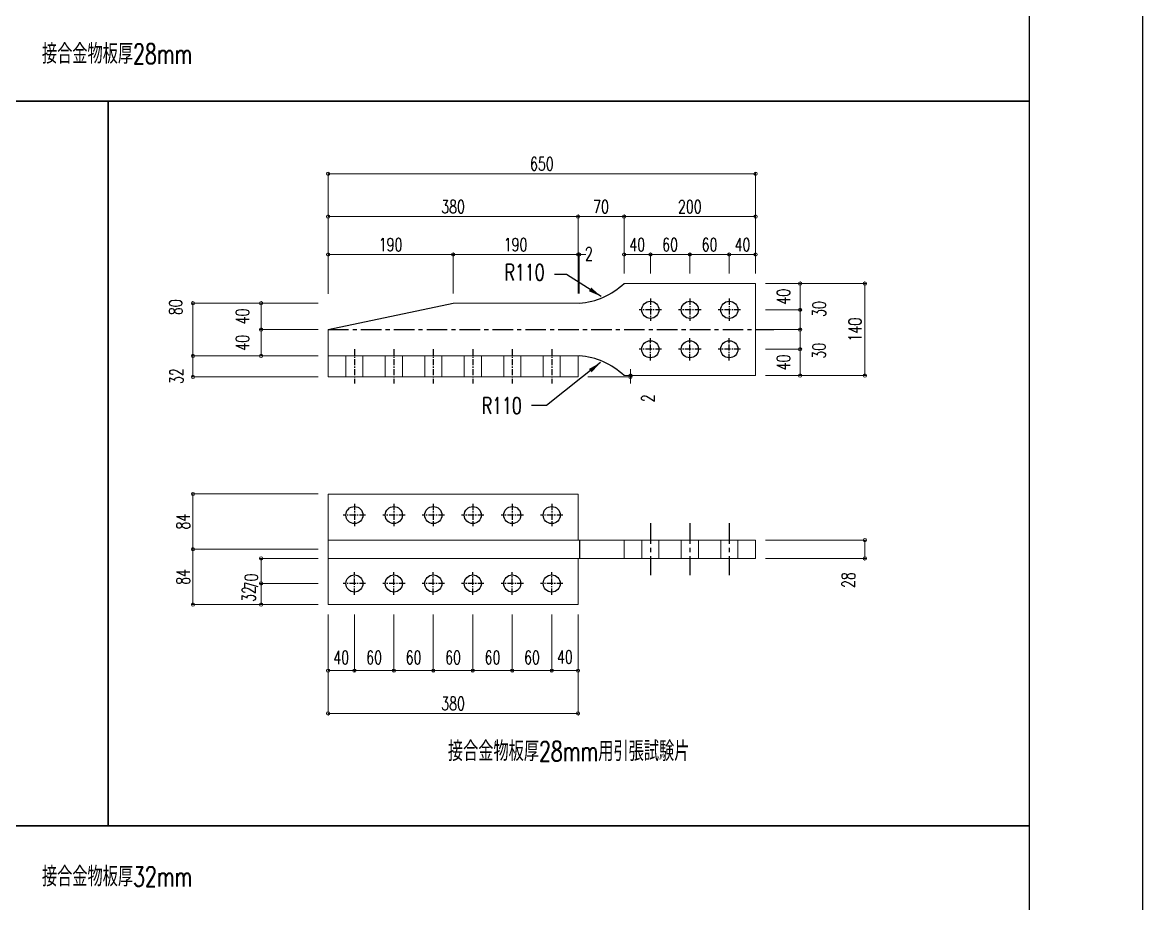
# Model space of a CAD drawing. Header units: millimetres. Extents: x -4568 to 36914, y -114 to 17788.
# Drawn here: x 27921 to 29624, y 8176 to 9515 of the extents above; entities that cross this region are included whole.
import ezdxf

# ---------------------------------------------------------------- set-up
doc = ezdxf.new("R2010")
doc.units = ezdxf.units.MM
doc.header["$LTSCALE"] = 5
for name, pattern in [('ACAD_ISO03W100', [30, 12, -18]), ('CENTER1', [10, 6.25, -1.25, 1.25, -1.25]), ('JIS_08_50', [53, 50, -1.125, 0.75, -1.125])]:
    doc.linetypes.add(name, pattern=pattern)
doc.layers.get('0').update_dxf_attribs({"color": 255})
doc.layers.get('DEFPOINTS').update_dxf_attribs({"color": 255})
for name, color, linetype in [('01', 7, 'Continuous'), ('CENTER', 2, 'JIS_08_50'), ('寸法', 4, 'Continuous'), ('補助線', 7, 'ACAD_ISO03W100'), ('金物', 142, 'Continuous')]:
    doc.layers.add(name, color=color, linetype=linetype)
doc.styles.add('KANJI', font='simplex.shx', dxfattribs={"width": 0.7, "bigfont": 'extfont2.shx'})
doc.styles.get("Standard").update_dxf_attribs({"font": 'simplex.shx', "width": 0.7, "height": 2.5, "bigfont": '@extfont2.shx'})
doc.styles.add('SUNPOU2', font='simplex.shx', dxfattribs={"width": 0.7, "height": 50, "bigfont": 'extfont2.shx'})
doc.dimstyles.new('コピー(2) - Standard', dxfattribs={"dimtxt": 25, "dimasz": 20, "dimexe": 0.18, "dimexo": 0.0625, "dimgap": 15, "dimtad": 1, "dimdec": 0, "dimzin": 0, "dimdsep": 46, "dimtxsty": 'Standard', "dimblk": 'DOTSMALL', "dimcen": 0.09, "dimadec": 0, "dimazin": 0, "dimtfac": 1, "dimtdec": 0, "dimtofl": 0, "dimtmove": 0, "dimatfit": 3, "dimfxl": 0, "dimtolj": 1, "dimtzin": 0, "dimarcsym": 0})
doc.dimstyles.new('一般寸法-小さめ', dxfattribs={"dimscale": 10, "dimtxt": 2, "dimasz": 0.5, "dimexe": 0.125, "dimexo": 1.5, "dimgap": 0.5, "dimtad": 1, "dimtxsty": 'KANJI', "dimblk": 'ORIGIN', "dimcen": 0, "dimclrd": 256, "dimclre": 256, "dimclrt": 256, "dimadec": 0, "dimazin": 0, "dimtfac": 1, "dimtmove": 2, "dimatfit": 2, "dimfxl": 0, "dimtolj": 2, "dimlwd": 5, "dimlwe": 5, "dimarcsym": 0})

# ---------------------------------------------------------------- blocks, each defined once
blk = doc.blocks.new('_Origin')
at = {"color": 0, "linetype": 'ByBlock', "lineweight": -2}
blk.add_line((0, 0), (-1, 0), dxfattribs=at)
blk.add_circle((0, 0), 0.5, dxfattribs=at)
blk = doc.blocks.new('*D237')
at = {"layer": 'DEFPOINTS', "color": 0, "transparency": 16777216}
for p in [(28766.1, 9219.8), (28386.1, 9088), (28766.1, 9088)]:
    blk.add_point(p, dxfattribs=at)
at = {"layer": '寸法', "lineweight": 5, "transparency": 16777216}
for p, q in [((28386.1, 9103), (28386.1, 9221.1)), ((28391.1, 9219.8), (28761.1, 9219.8)), ((28766.1, 9103), (28766.1, 9221.1))]:
    blk.add_line(p, q, dxfattribs=at)
at = {"layer": '寸法', "lineweight": 5, "transparency": 16777216, "xscale": 5, "yscale": 5, "zscale": 5, "rotation": 180}
blk.add_blockref('_Origin', (28386.1, 9219.8), dxfattribs=at)
at = {"layer": '寸法', "lineweight": 5, "transparency": 16777216, "xscale": 5, "yscale": 5, "zscale": 5}
blk.add_blockref('_Origin', (28766.1, 9219.8), dxfattribs=at)
at = {"layer": '寸法', "transparency": 16777216, "insert": (28576.1, 9234.8), "char_height": 20, "attachment_point": 5, "style": 'KANJI'}
blk.add_mtext('\\A2;380', dxfattribs=at)
blk = doc.blocks.new('*D238')
at = {"layer": 'DEFPOINTS', "color": 0, "transparency": 16777216}
for p in [(28666.1, 8630.1), (28726.1, 8630.1), (28726.1, 8529.6)]:
    blk.add_point(p, dxfattribs=at)
at = {"layer": '寸法', "lineweight": 5, "transparency": 16777216}
for p, q in [((28666.1, 8615.1), (28666.1, 8528.4)), ((28726.1, 8615.1), (28726.1, 8528.4)), ((28671.1, 8529.6), (28721.1, 8529.6))]:
    blk.add_line(p, q, dxfattribs=at)
at = {"layer": '寸法', "lineweight": 5, "transparency": 16777216, "xscale": 5, "yscale": 5, "zscale": 5, "rotation": 180}
blk.add_blockref('_Origin', (28666.1, 8529.6), dxfattribs=at)
at = {"layer": '寸法', "lineweight": 5, "transparency": 16777216, "xscale": 5, "yscale": 5, "zscale": 5}
blk.add_blockref('_Origin', (28726.1, 8529.6), dxfattribs=at)
at = {"layer": '寸法', "transparency": 16777216, "insert": (28696.1, 8549.6), "char_height": 20, "attachment_point": 5, "style": 'KANJI'}
blk.add_mtext('\\A2;60', dxfattribs=at)
blk = doc.blocks.new('*D239')
at = {"layer": 'DEFPOINTS', "color": 0, "transparency": 16777216}
for p in [(28766.1, 9219.8), (28836.1, 9119.5), (28766.1, 9088)]:
    blk.add_point(p, dxfattribs=at)
at = {"layer": '寸法', "lineweight": 5, "transparency": 16777216}
for p, q in [((28766.1, 9103), (28766.1, 9221.1)), ((28831.1, 9219.8), (28771.1, 9219.8)), ((28836.1, 9134.5), (28836.1, 9221.1))]:
    blk.add_line(p, q, dxfattribs=at)
at = {"layer": '寸法', "lineweight": 5, "transparency": 16777216, "xscale": 5, "yscale": 5, "zscale": 5, "rotation": 180}
blk.add_blockref('_Origin', (28766.1, 9219.8), dxfattribs=at)
at = {"layer": '寸法', "lineweight": 5, "transparency": 16777216, "xscale": 5, "yscale": 5, "zscale": 5}
blk.add_blockref('_Origin', (28836.1, 9219.8), dxfattribs=at)
at = {"layer": '寸法', "transparency": 16777216, "insert": (28801.1, 9234.8), "char_height": 20, "attachment_point": 5, "style": 'KANJI'}
blk.add_mtext('\\A2;70', dxfattribs=at)
blk = doc.blocks.new('*D240')
at = {"layer": 'DEFPOINTS', "color": 0, "transparency": 16777216}
for p in [(28426.1, 8630.1), (28486.1, 8630.1), (28426.1, 8529.6)]:
    blk.add_point(p, dxfattribs=at)
at = {"layer": '寸法', "lineweight": 5, "transparency": 16777216}
for p, q in [((28426.1, 8615.1), (28426.1, 8528.4)), ((28486.1, 8615.1), (28486.1, 8528.4)), ((28481.1, 8529.6), (28431.1, 8529.6))]:
    blk.add_line(p, q, dxfattribs=at)
at = {"layer": '寸法', "lineweight": 5, "transparency": 16777216, "xscale": 5, "yscale": 5, "zscale": 5, "rotation": 180}
blk.add_blockref('_Origin', (28426.1, 8529.6), dxfattribs=at)
at = {"layer": '寸法', "lineweight": 5, "transparency": 16777216, "xscale": 5, "yscale": 5, "zscale": 5}
blk.add_blockref('_Origin', (28486.1, 8529.6), dxfattribs=at)
at = {"layer": '寸法', "transparency": 16777216, "insert": (28456.1, 8549.6), "char_height": 20, "attachment_point": 5, "style": 'KANJI'}
blk.add_mtext('\\A2;60', dxfattribs=at)
blk = doc.blocks.new('*D491')
at = {"layer": 'DEFPOINTS', "color": 0, "transparency": 16777216}
for p in [(28386.1, 8630.1), (28766.1, 8630.1), (28766.1, 8464.7)]:
    blk.add_point(p, dxfattribs=at)
at = {"layer": '寸法', "lineweight": 5, "transparency": 16777216}
for p, q in [((28386.1, 8615.1), (28386.1, 8463.5)), ((28766.1, 8615.1), (28766.1, 8463.5)), ((28391.1, 8464.7), (28761.1, 8464.7))]:
    blk.add_line(p, q, dxfattribs=at)
at = {"layer": '寸法', "lineweight": 5, "transparency": 16777216, "xscale": 5, "yscale": 5, "zscale": 5, "rotation": 180}
blk.add_blockref('_Origin', (28386.1, 8464.7), dxfattribs=at)
at = {"layer": '寸法', "lineweight": 5, "transparency": 16777216, "xscale": 5, "yscale": 5, "zscale": 5}
blk.add_blockref('_Origin', (28766.1, 8464.7), dxfattribs=at)
at = {"layer": '寸法', "transparency": 16777216, "insert": (28576.1, 8479.7), "char_height": 20, "attachment_point": 5, "style": 'KANJI'}
blk.add_mtext('\\A2;380', dxfattribs=at)
blk = doc.blocks.new('*D241')
at = {"layer": 'DEFPOINTS', "color": 0, "transparency": 16777216}
for p in [(28606.1, 8630.1), (28666.1, 8630.1), (28606.1, 8529.6)]:
    blk.add_point(p, dxfattribs=at)
at = {"layer": '寸法', "lineweight": 5, "transparency": 16777216}
for p, q in [((28606.1, 8615.1), (28606.1, 8528.4)), ((28666.1, 8615.1), (28666.1, 8528.4)), ((28661.1, 8529.6), (28611.1, 8529.6))]:
    blk.add_line(p, q, dxfattribs=at)
at = {"layer": '寸法', "lineweight": 5, "transparency": 16777216, "xscale": 5, "yscale": 5, "zscale": 5, "rotation": 180}
blk.add_blockref('_Origin', (28606.1, 8529.6), dxfattribs=at)
at = {"layer": '寸法', "lineweight": 5, "transparency": 16777216, "xscale": 5, "yscale": 5, "zscale": 5}
blk.add_blockref('_Origin', (28666.1, 8529.6), dxfattribs=at)
at = {"layer": '寸法', "transparency": 16777216, "insert": (28636.1, 8549.6), "char_height": 20, "attachment_point": 5, "style": 'KANJI'}
blk.add_mtext('\\A2;60', dxfattribs=at)
blk = doc.blocks.new('*D242')
at = {"layer": 'DEFPOINTS', "color": 0, "transparency": 16777216}
for p in [(28546.1, 8630.1), (28606.1, 8630.1), (28546.1, 8529.6)]:
    blk.add_point(p, dxfattribs=at)
at = {"layer": '寸法', "lineweight": 5, "transparency": 16777216}
for p, q in [((28546.1, 8615.1), (28546.1, 8528.4)), ((28606.1, 8615.1), (28606.1, 8528.4)), ((28601.1, 8529.6), (28551.1, 8529.6))]:
    blk.add_line(p, q, dxfattribs=at)
at = {"layer": '寸法', "lineweight": 5, "transparency": 16777216, "xscale": 5, "yscale": 5, "zscale": 5, "rotation": 180}
blk.add_blockref('_Origin', (28546.1, 8529.6), dxfattribs=at)
at = {"layer": '寸法', "lineweight": 5, "transparency": 16777216, "xscale": 5, "yscale": 5, "zscale": 5}
blk.add_blockref('_Origin', (28606.1, 8529.6), dxfattribs=at)
at = {"layer": '寸法', "transparency": 16777216, "insert": (28576.1, 8549.6), "char_height": 20, "attachment_point": 5, "style": 'KANJI'}
blk.add_mtext('\\A2;60', dxfattribs=at)
blk = doc.blocks.new('*D243')
at = {"layer": 'DEFPOINTS', "color": 0, "transparency": 16777216}
for p in [(29036.1, 8728.1), (29202.2, 8728.1), (29036.1, 8700.1)]:
    blk.add_point(p, dxfattribs=at)
at = {"layer": '寸法', "lineweight": 5, "transparency": 16777216}
for p, q in [((29051.1, 8728.1), (29203.5, 8728.1)), ((29202.2, 8705.1), (29202.2, 8723.1)), ((29051.1, 8700.1), (29203.5, 8700.1))]:
    blk.add_line(p, q, dxfattribs=at)
at = {"layer": '寸法', "lineweight": 5, "transparency": 16777216, "xscale": 5, "yscale": 5, "zscale": 5}
for p, rotation in [((29202.2, 8728.1), 90), ((29202.2, 8700.1), 270)]:
    blk.add_blockref('_Origin', p, dxfattribs=dict(at, rotation=rotation))
at = {"layer": '寸法', "transparency": 16777216, "insert": (29177.2, 8667.3), "char_height": 20, "attachment_point": 5, "rotation": 90, "style": 'KANJI'}
blk.add_mtext('\\A2;28', dxfattribs=at)
blk = doc.blocks.new('*D244')
at = {"layer": 'DEFPOINTS', "color": 0, "transparency": 16777216}
for p in [(29036.1, 9118), (29202.2, 9118), (29036.1, 8978)]:
    blk.add_point(p, dxfattribs=at)
at = {"layer": '寸法', "lineweight": 5, "transparency": 16777216}
for p, q in [((29051.1, 9118), (29203.5, 9118)), ((29202.2, 8983), (29202.2, 9113)), ((29051.1, 8978), (29203.5, 8978))]:
    blk.add_line(p, q, dxfattribs=at)
at = {"layer": '寸法', "lineweight": 5, "transparency": 16777216, "xscale": 5, "yscale": 5, "zscale": 5}
for p, rotation in [((29202.2, 9118), 90), ((29202.2, 8978), 270)]:
    blk.add_blockref('_Origin', p, dxfattribs=dict(at, rotation=rotation))
at = {"layer": '寸法', "transparency": 16777216, "insert": (29187.2, 9048), "char_height": 20, "attachment_point": 5, "rotation": 90, "style": 'KANJI'}
blk.add_mtext('\\A2;140', dxfattribs=at)
blk = doc.blocks.new('*D245')
at = {"layer": 'DEFPOINTS', "color": 0, "transparency": 16777216}
for p in [(28180.7, 9088), (28386.1, 9088), (28386.1, 9008)]:
    blk.add_point(p, dxfattribs=at)
at = {"layer": '寸法', "lineweight": 5, "transparency": 16777216}
for p, q in [((28371.1, 9088), (28179.4, 9088)), ((28180.7, 9013), (28180.7, 9083)), ((28371.1, 9008), (28179.4, 9008))]:
    blk.add_line(p, q, dxfattribs=at)
at = {"layer": '寸法', "lineweight": 5, "transparency": 16777216, "xscale": 5, "yscale": 5, "zscale": 5}
for p, rotation in [((28180.7, 9088), 90), ((28180.7, 9008), 270)]:
    blk.add_blockref('_Origin', p, dxfattribs=dict(at, rotation=rotation))
at = {"layer": '寸法', "transparency": 16777216, "insert": (28154.4, 9082), "char_height": 20, "attachment_point": 5, "rotation": 90, "style": 'KANJI'}
blk.add_mtext('\\A2;80', dxfattribs=at)
blk = doc.blocks.new('*D492')
at = {"layer": 'DEFPOINTS', "color": 0, "transparency": 16777216}
for p in [(29036.1, 9219.8), (28836.1, 9119.5), (29036.1, 9118)]:
    blk.add_point(p, dxfattribs=at)
at = {"layer": '寸法', "lineweight": 5, "transparency": 16777216}
for p, q in [((28836.1, 9134.5), (28836.1, 9221.1)), ((28841.1, 9219.8), (29031.1, 9219.8)), ((29036.1, 9133), (29036.1, 9221.1))]:
    blk.add_line(p, q, dxfattribs=at)
at = {"layer": '寸法', "lineweight": 5, "transparency": 16777216, "xscale": 5, "yscale": 5, "zscale": 5, "rotation": 180}
blk.add_blockref('_Origin', (28836.1, 9219.8), dxfattribs=at)
at = {"layer": '寸法', "lineweight": 5, "transparency": 16777216, "xscale": 5, "yscale": 5, "zscale": 5}
blk.add_blockref('_Origin', (29036.1, 9219.8), dxfattribs=at)
at = {"layer": '寸法', "transparency": 16777216, "insert": (28936.1, 9234.8), "char_height": 20, "attachment_point": 5, "style": 'KANJI'}
blk.add_mtext('\\A2;200', dxfattribs=at)
blk = doc.blocks.new('*D246')
at = {"layer": 'DEFPOINTS', "color": 0, "transparency": 16777216}
for p in [(29036.1, 9118), (29036.1, 9078), (29103.8, 9078)]:
    blk.add_point(p, dxfattribs=at)
at = {"layer": '寸法', "lineweight": 5, "transparency": 16777216}
for p, q in [((29051.1, 9118), (29105, 9118)), ((29103.8, 9113), (29103.8, 9083)), ((29051.1, 9078), (29105, 9078))]:
    blk.add_line(p, q, dxfattribs=at)
at = {"layer": '寸法', "lineweight": 5, "transparency": 16777216, "xscale": 5, "yscale": 5, "zscale": 5}
for p, rotation in [((29103.8, 9118), 90), ((29103.8, 9078), 270)]:
    blk.add_blockref('_Origin', p, dxfattribs=dict(at, rotation=rotation))
at = {"layer": '寸法', "transparency": 16777216, "insert": (29078.4, 9098), "char_height": 20, "attachment_point": 5, "rotation": 90, "style": 'KANJI'}
blk.add_mtext('\\A2;40', dxfattribs=at)
blk = doc.blocks.new('*D247')
at = {"layer": 'DEFPOINTS', "color": 0, "transparency": 16777216}
for p in [(29036.1, 9018), (29036.1, 8978), (29103.8, 8978)]:
    blk.add_point(p, dxfattribs=at)
at = {"layer": '寸法', "lineweight": 5, "transparency": 16777216}
for p, q in [((29051.1, 9018), (29105, 9018)), ((29103.8, 9013), (29103.8, 8983)), ((29051.1, 8978), (29105, 8978))]:
    blk.add_line(p, q, dxfattribs=at)
at = {"layer": '寸法', "lineweight": 5, "transparency": 16777216, "xscale": 5, "yscale": 5, "zscale": 5}
for p, rotation in [((29103.8, 9018), 90), ((29103.8, 8978), 270)]:
    blk.add_blockref('_Origin', p, dxfattribs=dict(at, rotation=rotation))
at = {"layer": '寸法', "transparency": 16777216, "insert": (29078.4, 8998), "char_height": 20, "attachment_point": 5, "rotation": 90, "style": 'KANJI'}
blk.add_mtext('\\A2;40', dxfattribs=at)
blk = doc.blocks.new('*D147')
at = {"layer": 'DEFPOINTS', "color": 0, "transparency": 16777216}
for p in [(28486.1, 8630.1), (28546.1, 8630.1), (28486.1, 8529.6)]:
    blk.add_point(p, dxfattribs=at)
at = {"layer": '寸法', "lineweight": 5, "transparency": 16777216}
for p, q in [((28486.1, 8615.1), (28486.1, 8528.4)), ((28546.1, 8615.1), (28546.1, 8528.4)), ((28541.1, 8529.6), (28491.1, 8529.6))]:
    blk.add_line(p, q, dxfattribs=at)
at = {"layer": '寸法', "lineweight": 5, "transparency": 16777216, "xscale": 5, "yscale": 5, "zscale": 5, "rotation": 180}
blk.add_blockref('_Origin', (28486.1, 8529.6), dxfattribs=at)
at = {"layer": '寸法', "lineweight": 5, "transparency": 16777216, "xscale": 5, "yscale": 5, "zscale": 5}
blk.add_blockref('_Origin', (28546.1, 8529.6), dxfattribs=at)
at = {"layer": '寸法', "transparency": 16777216, "insert": (28516.1, 8549.6), "char_height": 20, "attachment_point": 5, "style": 'KANJI'}
blk.add_mtext('\\A2;60', dxfattribs=at)
blk = doc.blocks.new('*D148')
at = {"layer": 'DEFPOINTS', "color": 0, "transparency": 16777216}
for p in [(28386.1, 8630.1), (28426.1, 8630.1), (28386.1, 8529.6)]:
    blk.add_point(p, dxfattribs=at)
at = {"layer": '寸法', "lineweight": 5, "transparency": 16777216}
for p, q in [((28386.1, 8615.1), (28386.1, 8528.4)), ((28426.1, 8615.1), (28426.1, 8528.4)), ((28421.1, 8529.6), (28391.1, 8529.6))]:
    blk.add_line(p, q, dxfattribs=at)
at = {"layer": '寸法', "lineweight": 5, "transparency": 16777216, "xscale": 5, "yscale": 5, "zscale": 5, "rotation": 180}
blk.add_blockref('_Origin', (28386.1, 8529.6), dxfattribs=at)
at = {"layer": '寸法', "lineweight": 5, "transparency": 16777216, "xscale": 5, "yscale": 5, "zscale": 5}
blk.add_blockref('_Origin', (28426.1, 8529.6), dxfattribs=at)
at = {"layer": '寸法', "transparency": 16777216, "insert": (28406.1, 8549.6), "char_height": 20, "attachment_point": 5, "style": 'KANJI'}
blk.add_mtext('\\A2;40', dxfattribs=at)
blk = doc.blocks.new('*D149')
at = {"layer": 'DEFPOINTS', "color": 0, "transparency": 16777216}
for p in [(28726.1, 8630.1), (28766.1, 8630.1), (28726.1, 8529.6)]:
    blk.add_point(p, dxfattribs=at)
at = {"layer": '寸法', "lineweight": 5, "transparency": 16777216}
for p, q in [((28726.1, 8615.1), (28726.1, 8528.4)), ((28766.1, 8615.1), (28766.1, 8528.4)), ((28761.1, 8529.6), (28731.1, 8529.6))]:
    blk.add_line(p, q, dxfattribs=at)
at = {"layer": '寸法', "lineweight": 5, "transparency": 16777216, "xscale": 5, "yscale": 5, "zscale": 5, "rotation": 180}
blk.add_blockref('_Origin', (28726.1, 8529.6), dxfattribs=at)
at = {"layer": '寸法', "lineweight": 5, "transparency": 16777216, "xscale": 5, "yscale": 5, "zscale": 5}
blk.add_blockref('_Origin', (28766.1, 8529.6), dxfattribs=at)
at = {"layer": '寸法', "transparency": 16777216, "insert": (28746.1, 8550.4), "char_height": 20, "attachment_point": 5, "style": 'KANJI'}
blk.add_mtext('\\A2;40', dxfattribs=at)
blk = doc.blocks.new('*D150')
at = {"layer": 'DEFPOINTS', "color": 0, "transparency": 16777216}
for p in [(28284.3, 9048), (28386.1, 9048), (28386.1, 9008)]:
    blk.add_point(p, dxfattribs=at)
at = {"layer": '寸法', "lineweight": 5, "transparency": 16777216}
for p, q in [((28371.1, 9048), (28283, 9048)), ((28284.3, 9013), (28284.3, 9043)), ((28371.1, 9008), (28283, 9008))]:
    blk.add_line(p, q, dxfattribs=at)
at = {"layer": '寸法', "lineweight": 5, "transparency": 16777216, "xscale": 5, "yscale": 5, "zscale": 5}
for p, rotation in [((28284.3, 9048), 90), ((28284.3, 9008), 270)]:
    blk.add_blockref('_Origin', p, dxfattribs=dict(at, rotation=rotation))
at = {"layer": '寸法', "transparency": 16777216, "insert": (28256.1, 9028), "char_height": 20, "attachment_point": 5, "rotation": 90, "style": 'KANJI'}
blk.add_mtext('\\A2;40', dxfattribs=at)
blk = doc.blocks.new('*D151')
at = {"layer": 'DEFPOINTS', "color": 0, "transparency": 16777216}
for p in [(28284.3, 9088), (28386.1, 9088), (28386.1, 9048)]:
    blk.add_point(p, dxfattribs=at)
at = {"layer": '寸法', "lineweight": 5, "transparency": 16777216}
for p, q in [((28371.1, 9088), (28283, 9088)), ((28284.3, 9053), (28284.3, 9083)), ((28371.1, 9048), (28283, 9048))]:
    blk.add_line(p, q, dxfattribs=at)
at = {"layer": '寸法', "lineweight": 5, "transparency": 16777216, "xscale": 5, "yscale": 5, "zscale": 5}
for p, rotation in [((28284.3, 9088), 90), ((28284.3, 9048), 270)]:
    blk.add_blockref('_Origin', p, dxfattribs=dict(at, rotation=rotation))
at = {"layer": '寸法', "transparency": 16777216, "insert": (28256.1, 9068), "char_height": 20, "attachment_point": 5, "rotation": 90, "style": 'KANJI'}
blk.add_mtext('\\A2;40', dxfattribs=at)
blk = doc.blocks.new('*D152')
at = {"layer": 'DEFPOINTS', "color": 0, "transparency": 16777216}
for p in [(28766.1, 8976), (28836.1, 8978), (28845.7, 8978)]:
    blk.add_point(p, dxfattribs=at)
at = {"layer": '寸法', "lineweight": 5, "transparency": 16777216}
for p, q in [((28781.1, 8976), (28847, 8976)), ((28845.7, 8983), (28845.7, 8988)), ((28845.7, 8976), (28845.7, 8978)), ((28851.1, 8978), (28847, 8978)), ((28845.7, 8971), (28845.7, 8966))]:
    blk.add_line(p, q, dxfattribs=at)
at = {"layer": '寸法', "lineweight": 5, "transparency": 16777216, "xscale": 5, "yscale": 5, "zscale": 5}
for p, rotation in [((28845.7, 8978), 270), ((28845.7, 8976), 90)]:
    blk.add_blockref('_Origin', p, dxfattribs=dict(at, rotation=rotation))
at = {"layer": '寸法', "transparency": 16777216, "insert": (28872.5, 8943.6), "char_height": 20, "attachment_point": 5, "rotation": 90, "style": 'KANJI'}
blk.add_mtext('\\A2;2', dxfattribs=at)
blk = doc.blocks.new('*D153')
at = {"layer": 'DEFPOINTS', "color": 0, "transparency": 16777216}
for p in [(29036.1, 9284.8), (29036.1, 9119.5), (28386.1, 9087.3)]:
    blk.add_point(p, dxfattribs=at)
at = {"layer": '寸法', "lineweight": 5, "transparency": 16777216}
for p, q in [((28386.1, 9102.3), (28386.1, 9286.1)), ((28391.1, 9284.8), (29031.1, 9284.8)), ((29036.1, 9134.5), (29036.1, 9286.1))]:
    blk.add_line(p, q, dxfattribs=at)
at = {"layer": '寸法', "lineweight": 5, "transparency": 16777216, "xscale": 5, "yscale": 5, "zscale": 5, "rotation": 180}
blk.add_blockref('_Origin', (28386.1, 9284.8), dxfattribs=at)
at = {"layer": '寸法', "lineweight": 5, "transparency": 16777216, "xscale": 5, "yscale": 5, "zscale": 5}
blk.add_blockref('_Origin', (29036.1, 9284.8), dxfattribs=at)
at = {"layer": '寸法', "transparency": 16777216, "insert": (28711.1, 9299.8), "char_height": 20, "attachment_point": 5, "style": 'KANJI'}
blk.add_mtext('\\A2;650', dxfattribs=at)
blk = doc.blocks.new('_DotSmall')
at = {"color": 0, "linetype": 'ByBlock', "const_width": 0.5}
blk.add_lwpolyline([(-0.0625, 0, 1), (0.0625, 0, 1)], format="xyb", close=True, dxfattribs=at)
blk = doc.blocks.new('*D154')
at = {"layer": 'DEFPOINTS', "color": 0, "transparency": 16777216}
for p in [(28576.1, 9162.1), (28386.1, 9088), (28576.1, 9088)]:
    blk.add_point(p, dxfattribs=at)
at = {"layer": '寸法', "lineweight": 5, "transparency": 16777216}
for p, q in [((28386.1, 9103), (28386.1, 9163.3)), ((28576.1, 9103), (28576.1, 9163.3)), ((28391.1, 9162.1), (28571.1, 9162.1))]:
    blk.add_line(p, q, dxfattribs=at)
at = {"layer": '寸法', "lineweight": 5, "transparency": 16777216, "xscale": 5, "yscale": 5, "zscale": 5, "rotation": 180}
blk.add_blockref('_Origin', (28386.1, 9162.1), dxfattribs=at)
at = {"layer": '寸法', "lineweight": 5, "transparency": 16777216, "xscale": 5, "yscale": 5, "zscale": 5}
blk.add_blockref('_Origin', (28576.1, 9162.1), dxfattribs=at)
at = {"layer": '寸法', "transparency": 16777216, "insert": (28481.1, 9177.1), "char_height": 20, "attachment_point": 5, "style": 'KANJI'}
blk.add_mtext('\\A2;190', dxfattribs=at)
blk = doc.blocks.new('*D155')
at = {"layer": 'DEFPOINTS', "color": 0, "transparency": 16777216}
for p in [(28766.1, 9162.1), (28576.1, 9088), (28766.1, 9088)]:
    blk.add_point(p, dxfattribs=at)
at = {"layer": '寸法', "lineweight": 5, "transparency": 16777216}
for p, q in [((28576.1, 9103), (28576.1, 9163.3)), ((28766.1, 9103), (28766.1, 9163.3)), ((28581.1, 9162.1), (28761.1, 9162.1))]:
    blk.add_line(p, q, dxfattribs=at)
at = {"layer": '寸法', "lineweight": 5, "transparency": 16777216, "xscale": 5, "yscale": 5, "zscale": 5, "rotation": 180}
blk.add_blockref('_Origin', (28576.1, 9162.1), dxfattribs=at)
at = {"layer": '寸法', "lineweight": 5, "transparency": 16777216, "xscale": 5, "yscale": 5, "zscale": 5}
blk.add_blockref('_Origin', (28766.1, 9162.1), dxfattribs=at)
at = {"layer": '寸法', "transparency": 16777216, "insert": (28671.1, 9177.1), "char_height": 20, "attachment_point": 5, "style": 'KANJI'}
blk.add_mtext('\\A2;190', dxfattribs=at)
blk = doc.blocks.new('*D156')
at = {"layer": 'DEFPOINTS', "color": 0, "transparency": 16777216}
for p in [(28876.1, 9162.1), (28836.1, 9118), (28876.1, 9118)]:
    blk.add_point(p, dxfattribs=at)
at = {"layer": '寸法', "lineweight": 5, "transparency": 16777216}
for p, q in [((28836.1, 9133), (28836.1, 9163.3)), ((28876.1, 9133), (28876.1, 9163.3)), ((28841.1, 9162.1), (28871.1, 9162.1))]:
    blk.add_line(p, q, dxfattribs=at)
at = {"layer": '寸法', "lineweight": 5, "transparency": 16777216, "xscale": 5, "yscale": 5, "zscale": 5, "rotation": 180}
blk.add_blockref('_Origin', (28836.1, 9162.1), dxfattribs=at)
at = {"layer": '寸法', "lineweight": 5, "transparency": 16777216, "xscale": 5, "yscale": 5, "zscale": 5}
blk.add_blockref('_Origin', (28876.1, 9162.1), dxfattribs=at)
at = {"layer": '寸法', "transparency": 16777216, "insert": (28856.1, 9177.1), "char_height": 20, "attachment_point": 5, "style": 'KANJI'}
blk.add_mtext('\\A2;40', dxfattribs=at)
blk = doc.blocks.new('*D157')
at = {"layer": 'DEFPOINTS', "color": 0, "transparency": 16777216}
for p in [(28996.1, 9162.1), (28936.1, 9118), (28996.1, 9118)]:
    blk.add_point(p, dxfattribs=at)
at = {"layer": '寸法', "lineweight": 5, "transparency": 16777216}
for p, q in [((28936.1, 9133), (28936.1, 9163.3)), ((28996.1, 9133), (28996.1, 9163.3)), ((28941.1, 9162.1), (28991.1, 9162.1))]:
    blk.add_line(p, q, dxfattribs=at)
at = {"layer": '寸法', "lineweight": 5, "transparency": 16777216, "xscale": 5, "yscale": 5, "zscale": 5, "rotation": 180}
blk.add_blockref('_Origin', (28936.1, 9162.1), dxfattribs=at)
at = {"layer": '寸法', "lineweight": 5, "transparency": 16777216, "xscale": 5, "yscale": 5, "zscale": 5}
blk.add_blockref('_Origin', (28996.1, 9162.1), dxfattribs=at)
at = {"layer": '寸法', "transparency": 16777216, "insert": (28966.1, 9177.1), "char_height": 20, "attachment_point": 5, "style": 'KANJI'}
blk.add_mtext('\\A2;60', dxfattribs=at)
blk = doc.blocks.new('*D158')
at = {"layer": 'DEFPOINTS', "color": 0, "transparency": 16777216}
for p in [(28936.1, 9162.1), (28876.1, 9118), (28936.1, 9118)]:
    blk.add_point(p, dxfattribs=at)
at = {"layer": '寸法', "lineweight": 5, "transparency": 16777216}
for p, q in [((28876.1, 9133), (28876.1, 9163.3)), ((28936.1, 9133), (28936.1, 9163.3)), ((28881.1, 9162.1), (28931.1, 9162.1))]:
    blk.add_line(p, q, dxfattribs=at)
at = {"layer": '寸法', "lineweight": 5, "transparency": 16777216, "xscale": 5, "yscale": 5, "zscale": 5, "rotation": 180}
blk.add_blockref('_Origin', (28876.1, 9162.1), dxfattribs=at)
at = {"layer": '寸法', "lineweight": 5, "transparency": 16777216, "xscale": 5, "yscale": 5, "zscale": 5}
blk.add_blockref('_Origin', (28936.1, 9162.1), dxfattribs=at)
at = {"layer": '寸法', "transparency": 16777216, "insert": (28906.1, 9177.1), "char_height": 20, "attachment_point": 5, "style": 'KANJI'}
blk.add_mtext('\\A2;60', dxfattribs=at)
blk = doc.blocks.new('*D159')
at = {"layer": 'DEFPOINTS', "color": 0, "transparency": 16777216}
for p in [(29036.1, 9162.1), (28996.1, 9118), (29036.1, 9118)]:
    blk.add_point(p, dxfattribs=at)
at = {"layer": '寸法', "lineweight": 5, "transparency": 16777216}
for p, q in [((28996.1, 9133), (28996.1, 9163.3)), ((29036.1, 9133), (29036.1, 9163.3)), ((29001.1, 9162.1), (29031.1, 9162.1))]:
    blk.add_line(p, q, dxfattribs=at)
at = {"layer": '寸法', "lineweight": 5, "transparency": 16777216, "xscale": 5, "yscale": 5, "zscale": 5, "rotation": 180}
blk.add_blockref('_Origin', (28996.1, 9162.1), dxfattribs=at)
at = {"layer": '寸法', "lineweight": 5, "transparency": 16777216, "xscale": 5, "yscale": 5, "zscale": 5}
blk.add_blockref('_Origin', (29036.1, 9162.1), dxfattribs=at)
at = {"layer": '寸法', "transparency": 16777216, "insert": (29016.1, 9177.1), "char_height": 20, "attachment_point": 5, "style": 'KANJI'}
blk.add_mtext('\\A2;40', dxfattribs=at)
blk = doc.blocks.new('*D160')
at = {"layer": 'DEFPOINTS', "color": 0, "transparency": 16777216}
for p in [(29036.1, 9078), (29036.1, 9048), (29103.8, 9048)]:
    blk.add_point(p, dxfattribs=at)
at = {"layer": '寸法', "lineweight": 5, "transparency": 16777216}
for p, q in [((29051.1, 9078), (29105, 9078)), ((29103.8, 9073), (29103.8, 9053)), ((29051.1, 9048), (29105, 9048))]:
    blk.add_line(p, q, dxfattribs=at)
at = {"layer": '寸法', "lineweight": 5, "transparency": 16777216, "xscale": 5, "yscale": 5, "zscale": 5}
for p, rotation in [((29103.8, 9078), 90), ((29103.8, 9048), 270)]:
    blk.add_blockref('_Origin', p, dxfattribs=dict(at, rotation=rotation))
at = {"layer": '寸法', "transparency": 16777216, "insert": (29132.8, 9079.2), "char_height": 20, "attachment_point": 5, "rotation": 90, "style": 'KANJI'}
blk.add_mtext('\\A2;30', dxfattribs=at)
blk = doc.blocks.new('*D161')
at = {"layer": 'DEFPOINTS', "color": 0, "transparency": 16777216}
for p in [(29036.1, 9048), (29036.1, 9018), (29103.8, 9018)]:
    blk.add_point(p, dxfattribs=at)
at = {"layer": '寸法', "lineweight": 5, "transparency": 16777216}
for p, q in [((29051.1, 9048), (29105, 9048)), ((29103.8, 9043), (29103.8, 9023)), ((29051.1, 9018), (29105, 9018))]:
    blk.add_line(p, q, dxfattribs=at)
at = {"layer": '寸法', "lineweight": 5, "transparency": 16777216, "xscale": 5, "yscale": 5, "zscale": 5}
for p, rotation in [((29103.8, 9048), 90), ((29103.8, 9018), 270)]:
    blk.add_blockref('_Origin', p, dxfattribs=dict(at, rotation=rotation))
at = {"layer": '寸法', "transparency": 16777216, "insert": (29132.5, 9015.8), "char_height": 20, "attachment_point": 5, "rotation": 90, "style": 'KANJI'}
blk.add_mtext('\\A2;30', dxfattribs=at)
blk = doc.blocks.new('*D477')
at = {"layer": 'DEFPOINTS', "color": 0, "transparency": 16777216}
for p in [(28768.1, 9162.1), (28766.1, 9088), (28768.1, 9088)]:
    blk.add_point(p, dxfattribs=at)
at = {"layer": '寸法', "lineweight": 5, "transparency": 16777216}
for p, q in [((28766.1, 9103), (28766.1, 9163.3)), ((28768.1, 9103), (28768.1, 9163.3)), ((28761.1, 9162.1), (28756.1, 9162.1)), ((28766.1, 9162.1), (28768.1, 9162.1)), ((28773.1, 9162.1), (28778.1, 9162.1))]:
    blk.add_line(p, q, dxfattribs=at)
at = {"layer": '寸法', "lineweight": 5, "transparency": 16777216, "xscale": 5, "yscale": 5, "zscale": 5}
blk.add_blockref('_Origin', (28766.1, 9162.1), dxfattribs=at)
at = {"layer": '寸法', "lineweight": 5, "transparency": 16777216, "xscale": 5, "yscale": 5, "zscale": 5, "rotation": 180}
blk.add_blockref('_Origin', (28768.1, 9162.1), dxfattribs=at)
at = {"layer": '寸法', "transparency": 16777216, "insert": (28782.7, 9163.1), "char_height": 20, "attachment_point": 5, "style": 'KANJI'}
blk.add_mtext('\\A2;2', dxfattribs=at)
blk = doc.blocks.new('*D470')
at = {"layer": 'DEFPOINTS', "color": 0, "transparency": 16777216}
for p in [(28180.7, 9008), (28386.1, 9008), (28386.1, 8976)]:
    blk.add_point(p, dxfattribs=at)
at = {"layer": '寸法', "lineweight": 5, "transparency": 16777216}
for p, q in [((28371.1, 9008), (28179.4, 9008)), ((28180.7, 8981), (28180.7, 9003)), ((28371.1, 8976), (28179.4, 8976))]:
    blk.add_line(p, q, dxfattribs=at)
at = {"layer": '寸法', "lineweight": 5, "transparency": 16777216, "xscale": 5, "yscale": 5, "zscale": 5}
for p, rotation in [((28180.7, 9008), 90), ((28180.7, 8976), 270)]:
    blk.add_blockref('_Origin', p, dxfattribs=dict(at, rotation=rotation))
at = {"layer": '寸法', "transparency": 16777216, "insert": (28155.7, 8977.3), "char_height": 20, "attachment_point": 5, "rotation": 90, "style": 'KANJI'}
blk.add_mtext('\\A2;32', dxfattribs=at)
blk = doc.blocks.new('*D133')
at = {"layer": 'DEFPOINTS', "color": 0, "ltscale": 2, "transparency": 16777216}
for p in [(28386.1, 8714.1), (28180.7, 8630.1), (28386.1, 8630.1)]:
    blk.add_point(p, dxfattribs=at)
at = {"layer": '寸法', "lineweight": 5, "ltscale": 2, "transparency": 16777216}
for p, q in [((28371.1, 8714.1), (28179.4, 8714.1)), ((28180.7, 8709.1), (28180.7, 8635.1)), ((28371.1, 8630.1), (28179.4, 8630.1))]:
    blk.add_line(p, q, dxfattribs=at)
at = {"layer": '寸法', "lineweight": 5, "ltscale": 2, "transparency": 16777216, "xscale": 5, "yscale": 5, "zscale": 5}
for p, rotation in [((28180.7, 8714.1), 90), ((28180.7, 8630.1), 270)]:
    blk.add_blockref('_Origin', p, dxfattribs=dict(at, rotation=rotation))
at = {"layer": '寸法', "ltscale": 2, "transparency": 16777216, "insert": (28165.7, 8672.1), "char_height": 20, "attachment_point": 5, "rotation": 90, "style": 'KANJI'}
blk.add_mtext('\\A2;84', dxfattribs=at)
blk = doc.blocks.new('*D471')
at = {"layer": 'DEFPOINTS', "color": 0, "ltscale": 2, "transparency": 16777216}
for p in [(28386.1, 8798.1), (28180.7, 8714.1), (28386.1, 8714.1)]:
    blk.add_point(p, dxfattribs=at)
at = {"layer": '寸法', "lineweight": 5, "ltscale": 2, "transparency": 16777216}
for p, q in [((28371.1, 8798.1), (28179.4, 8798.1)), ((28180.7, 8793.1), (28180.7, 8719.1)), ((28371.1, 8714.1), (28179.4, 8714.1))]:
    blk.add_line(p, q, dxfattribs=at)
at = {"layer": '寸法', "lineweight": 5, "ltscale": 2, "transparency": 16777216, "xscale": 5, "yscale": 5, "zscale": 5}
for p, rotation in [((28180.7, 8798.1), 90), ((28180.7, 8714.1), 270)]:
    blk.add_blockref('_Origin', p, dxfattribs=dict(at, rotation=rotation))
at = {"layer": '寸法', "ltscale": 2, "transparency": 16777216, "insert": (28165.7, 8756.1), "char_height": 20, "attachment_point": 5, "rotation": 90, "style": 'KANJI'}
blk.add_mtext('\\A2;84', dxfattribs=at)
blk = doc.blocks.new('*D472')
at = {"layer": 'DEFPOINTS', "color": 0, "ltscale": 2, "transparency": 16777216}
for p in [(28386.1, 8700.1), (28284.3, 8630.1), (28386.1, 8630.1)]:
    blk.add_point(p, dxfattribs=at)
at = {"layer": '寸法', "lineweight": 5, "ltscale": 2, "transparency": 16777216}
for p, q in [((28371.1, 8700.1), (28283, 8700.1)), ((28284.3, 8695.1), (28284.3, 8635.1)), ((28371.1, 8630.1), (28283, 8630.1))]:
    blk.add_line(p, q, dxfattribs=at)
at = {"layer": '寸法', "lineweight": 5, "ltscale": 2, "transparency": 16777216, "xscale": 5, "yscale": 5, "zscale": 5}
for p, rotation in [((28284.3, 8700.1), 90), ((28284.3, 8630.1), 270)]:
    blk.add_blockref('_Origin', p, dxfattribs=dict(at, rotation=rotation))
at = {"layer": '寸法', "ltscale": 2, "transparency": 16777216, "insert": (28269.3, 8665.1), "char_height": 20, "attachment_point": 5, "rotation": 90, "style": 'KANJI'}
blk.add_mtext('\\A2;70', dxfattribs=at)
blk = doc.blocks.new('*D134')
at = {"layer": 'DEFPOINTS', "color": 0, "ltscale": 2, "transparency": 16777216}
for p in [(28386.1, 8662.1), (28284.3, 8630.1), (28386.1, 8630.1)]:
    blk.add_point(p, dxfattribs=at)
at = {"layer": '寸法', "lineweight": 5, "ltscale": 2, "transparency": 16777216}
for p, q in [((28371.1, 8662.1), (28283, 8662.1)), ((28284.3, 8657.1), (28284.3, 8635.1)), ((28371.1, 8630.1), (28283, 8630.1))]:
    blk.add_line(p, q, dxfattribs=at)
at = {"layer": '寸法', "lineweight": 5, "ltscale": 2, "transparency": 16777216, "xscale": 5, "yscale": 5, "zscale": 5}
for p, rotation in [((28284.3, 8662.1), 90), ((28284.3, 8630.1), 270)]:
    blk.add_blockref('_Origin', p, dxfattribs=dict(at, rotation=rotation))
at = {"layer": '寸法', "ltscale": 2, "transparency": 16777216, "insert": (28265.5, 8646.1), "char_height": 20, "attachment_point": 5, "rotation": 90, "style": 'KANJI'}
blk.add_mtext('\\A2;32', dxfattribs=at)

msp = doc.modelspace()

# ---------------------------------------------------------------- linework, layer by layer
at = {"linetype": 'Continuous', "lineweight": -3}
msp.add_lwpolyline([(16908.559, 14690.974), (29624.479, 14690.974), (29624.479, 5709.694), (16908.559, 5709.694)], close=True, dxfattribs=at)
at = {"layer": '01', "ltscale": 2}
for points in [[(26651.831, 9544.424), (29451.831, 9544.424), (29451.831, 9395.081), (26651.831, 9395.081)], [(26651.831, 9395.081), (28051.831, 9395.081), (28051.831, 8293.963), (26651.831, 8293.963)], [(28051.831, 9395.081), (29451.831, 9395.081), (29451.831, 8293.963), (28051.831, 8293.963)], [(26651.831, 8293.963), (29451.831, 8293.963), (29451.831, 8144.619), (26651.831, 8144.619)]]:
    msp.add_lwpolyline(points, close=True, dxfattribs=at)
at = {"layer": '01'}
msp.add_lwpolyline([(28051.831, 8395.081), (28051.831, 9395.081)], dxfattribs=at)
at = {"layer": 'CENTER', "color": 7, "linetype": 'CENTER1'}
for p, q in [((28386.106, 9048.038), (29063.76, 9048.038)), ((28876.106, 8753.63), (28876.106, 8674.532)), ((28936.106, 8753.63), (28936.106, 8674.532)), ((28996.106, 8753.63), (28996.106, 8674.532))]:
    msp.add_line(p, q, dxfattribs=at)
at = {"layer": '寸法', "linetype": 'CENTER1', "ltscale": 0.3}
for p, q in [((28876.106, 9095.038), (28876.106, 9061.038)), ((28936.106, 9095.038), (28936.106, 9061.038)), ((28996.106, 9095.038), (28996.106, 9061.038)), ((28893.106, 9078.038), (28859.106, 9078.038)), ((28953.106, 9078.038), (28919.106, 9078.038)), ((29013.106, 9078.038), (28979.106, 9078.038)), ((28876.106, 9001.038), (28876.106, 9035.038)), ((28936.106, 9001.038), (28936.106, 9035.038)), ((28996.106, 9001.038), (28996.106, 9035.038)), ((28426.106, 9018.038), (28426.106, 8966.038)), ((28486.106, 9018.038), (28486.106, 8966.038)), ((28546.106, 9018.038), (28546.106, 8966.038)), ((28606.106, 9018.038), (28606.106, 8966.038)), ((28666.106, 9018.038), (28666.106, 8966.038)), ((28726.106, 9018.038), (28726.106, 8966.038)), ((28893.106, 9018.038), (28859.106, 9018.038)), ((28953.106, 9018.038), (28919.106, 9018.038)), ((29013.106, 9018.038), (28979.106, 9018.038)), ((28426.106, 8783.081), (28426.106, 8749.081)), ((28486.106, 8783.081), (28486.106, 8749.081)), ((28546.106, 8783.081), (28546.106, 8749.081)), ((28606.106, 8783.081), (28606.106, 8749.081)), ((28666.106, 8783.081), (28666.106, 8749.081)), ((28726.106, 8783.081), (28726.106, 8749.081)), ((28443.106, 8766.081), (28409.106, 8766.081)), ((28503.106, 8766.081), (28469.106, 8766.081)), ((28563.106, 8766.081), (28529.106, 8766.081)), ((28623.106, 8766.081), (28589.106, 8766.081)), ((28683.106, 8766.081), (28649.106, 8766.081)), ((28743.106, 8766.081), (28709.106, 8766.081)), ((28426.106, 8645.081), (28426.106, 8679.081)), ((28486.106, 8645.081), (28486.106, 8679.081)), ((28546.106, 8645.081), (28546.106, 8679.081)), ((28606.106, 8645.081), (28606.106, 8679.081)), ((28666.106, 8645.081), (28666.106, 8679.081)), ((28726.106, 8645.081), (28726.106, 8679.081)), ((28443.106, 8662.081), (28409.106, 8662.081)), ((28503.106, 8662.081), (28469.106, 8662.081)), ((28563.106, 8662.081), (28529.106, 8662.081)), ((28623.106, 8662.081), (28589.106, 8662.081)), ((28683.106, 8662.081), (28649.106, 8662.081)), ((28743.106, 8662.081), (28709.106, 8662.081))]:
    msp.add_line(p, q, dxfattribs=at)
at = {"layer": '補助線', "lineweight": 18}
for p, q in [((28413.106, 8976.038), (28413.106, 9008.038)), ((28439.106, 8976.038), (28439.106, 9008.038)), ((28473.106, 8976.038), (28473.106, 9008.038)), ((28499.106, 8976.038), (28499.106, 9008.038)), ((28533.106, 8976.038), (28533.106, 9008.038)), ((28559.106, 8976.038), (28559.106, 9008.038)), ((28593.106, 8976.038), (28593.106, 9008.038)), ((28619.106, 8976.038), (28619.106, 9008.038)), ((28653.106, 8976.038), (28653.106, 9008.038)), ((28679.106, 8976.038), (28679.106, 9008.038)), ((28713.106, 8976.038), (28713.106, 9008.038)), ((28739.106, 8976.038), (28739.106, 9008.038)), ((28863.106, 8700.081), (28863.106, 8728.081)), ((28889.106, 8700.081), (28889.106, 8728.081)), ((28923.106, 8700.081), (28923.106, 8728.081)), ((28949.106, 8700.081), (28949.106, 8728.081)), ((28983.106, 8700.081), (28983.106, 8728.081)), ((29009.106, 8700.081), (29009.106, 8728.081))]:
    msp.add_line(p, q, dxfattribs=at)
at = {"layer": '金物', "lineweight": 18}
for p, q in [((29036.106, 9118.038), (28836.106, 9118.038)), ((29036.106, 8978.038), (29036.106, 9118.038)), ((28768.106, 9088.038), (28576.106, 9088.038)), ((28386.106, 9048.038), (28386.106, 9008.038)), ((28768.106, 9008.038), (28386.106, 9008.038)), ((28386.106, 9008.038), (28386.106, 8976.038)), ((28766.106, 8976.038), (28766.106, 9008.038)), ((28386.106, 8976.038), (28766.106, 8976.038)), ((29036.106, 8978.038), (28836.106, 8978.038)), ((28386.106, 8798.081), (28386.106, 8630.081)), ((28386.106, 8798.081), (28766.106, 8798.081)), ((28766.106, 8798.081), (28766.106, 8728.081)), ((29036.106, 8728.081), (28386.106, 8728.081)), ((28836.106, 8728.081), (28836.106, 8700.081)), ((29036.106, 8728.081), (29036.106, 8700.081)), ((28386.106, 8700.081), (29036.106, 8700.081)), ((28766.106, 8630.081), (28766.106, 8700.081)), ((28386.106, 8630.081), (28766.106, 8630.081))]:
    msp.add_line(p, q, dxfattribs=at)
at = {"layer": '金物'}
msp.add_line((28386.106, 9048.038), (28576.106, 9088.038), dxfattribs=at)
at = {"layer": '金物', "ltscale": 2}
msp.add_line((28768.106, 8728.081), (28768.106, 8700.081), dxfattribs=at)
at = {"layer": '金物', "ltscale": 2.5}
for centre in [(28876.106, 9078.038), (28936.106, 9078.038), (28996.106, 9078.038), (28876.106, 9018.038), (28936.106, 9018.038), (28996.106, 9018.038), (28426.106, 8766.081), (28486.106, 8766.081), (28546.106, 8766.081), (28606.106, 8766.081), (28666.106, 8766.081), (28726.106, 8766.081), (28426.106, 8662.081), (28486.106, 8662.081), (28546.106, 8662.081), (28606.106, 8662.081), (28666.106, 8662.081), (28726.106, 8662.081)]:
    msp.add_circle(centre, 13, dxfattribs=at)
at = {"layer": '金物', "ltscale": 2}
for centre, start, end in [((28760.316, 9197.761), 274.060941, 313.550946), ((28760.316, 8898.314), 46.449054, 85.939059)]:
    msp.add_arc(centre, 110, start, end, dxfattribs=at)

# ---------------------------------------------------------------- texts
at = {"layer": '寸法', "ltscale": 2, "char_height": 30, "attachment_point": 5, "style": 'SUNPOU2'}
for s, insert, width in [('接合金物板厚28mm', (28065.34, 9467.084), 2086.49073), ('接合金物板厚28mm用引張試験片', (28751.831, 8407.064), 1400), ('接合金物板厚32mm', (28065.34, 8216.622), 2086.49073)]:
    msp.add_mtext(s, dxfattribs=dict(at, insert=insert, width=width))
at = {"layer": '寸法', "char_height": 25, "width": 98.97993}
for s, insert, attachment_point in [('\\A1;R110', (28715.325, 9122.364), 9), ('R110', (28680.567, 8944.965), 3)]:
    msp.add_mtext(s, dxfattribs=dict(at, insert=insert, attachment_point=attachment_point))

# ---------------------------------------------------------------- dimensions: what is measured, and where the dimension line sits
at = {"layer": '寸法'}
for base, p1, p2, picture, middle in [((29036.106, 9284.832), (28386.106, 9087.294), (29036.106, 9119.538), '*D153', (28711.106, 9299.832)), ((28766.106, 9219.832), (28386.106, 9088.038), (28766.106, 9088.038), '*D237', (28576.106, 9234.832)), ((28766.106, 9219.832), (28836.106, 9119.538), (28766.106, 9088.038), '*D239', (28801.106, 9234.832)), ((29036.106, 9219.832), (28836.106, 9119.538), (29036.106, 9118.038), '*D492', (28936.106, 9234.832)), ((28576.106, 9162.06), (28386.106, 9088.038), (28576.106, 9088.038), '*D154', (28481.106, 9177.06)), ((28766.106, 9162.06), (28576.106, 9088.038), (28766.106, 9088.038), '*D155', (28671.106, 9177.06)), ((28876.106, 9162.06), (28836.106, 9118.038), (28876.106, 9118.038), '*D156', (28856.106, 9177.06)), ((28936.106, 9162.06), (28876.106, 9118.038), (28936.106, 9118.038), '*D158', (28906.106, 9177.06)), ((28996.106, 9162.06), (28936.106, 9118.038), (28996.106, 9118.038), '*D157', (28966.106, 9177.06)), ((29036.106, 9162.06), (28996.106, 9118.038), (29036.106, 9118.038), '*D159', (29016.106, 9177.06)), ((28766.106, 8464.724), (28386.106, 8630.081), (28766.106, 8630.081), '*D491', (28576.106, 8479.724))]:
    dim = msp.add_linear_dim(base=base, p1=p1, p2=p2, dimstyle='一般寸法-小さめ', dxfattribs=at)
    dim.commit()
    dim.dimension.update_dxf_attribs({"geometry": picture, "text_midpoint": middle})
for base, p1, p2, picture, middle in [((28768.106, 9162.06), (28766.106, 9088.038), (28768.106, 9088.038), '*D477', (28782.674, 9163.138)), ((28386.106, 8529.602), (28426.106, 8630.081), (28386.106, 8630.081), '*D148', (28406.106, 8549.602)), ((28426.106, 8529.602), (28486.106, 8630.081), (28426.106, 8630.081), '*D240', (28456.106, 8549.602)), ((28486.106, 8529.602), (28546.106, 8630.081), (28486.106, 8630.081), '*D147', (28516.106, 8549.602)), ((28546.106, 8529.602), (28606.106, 8630.081), (28546.106, 8630.081), '*D242', (28576.106, 8549.602)), ((28606.106, 8529.602), (28666.106, 8630.081), (28606.106, 8630.081), '*D241', (28636.106, 8549.602)), ((28726.106, 8529.602), (28666.106, 8630.081), (28726.106, 8630.081), '*D238', (28696.106, 8549.602)), ((28726.106, 8529.602), (28766.106, 8630.081), (28726.106, 8630.081), '*D149', (28746.106, 8550.363))]:
    dim = msp.add_linear_dim(base=base, p1=p1, p2=p2, dimstyle='一般寸法-小さめ', dxfattribs=at)
    dim.commit()
    dim.dimension.update_dxf_attribs({"geometry": picture, "text_midpoint": middle, "dimtype": 160})
dim = msp.add_linear_dim(base=(29202.226, 9118.038), p1=(29036.106, 8978.038), p2=(29036.106, 9118.038), angle=270, dimstyle='一般寸法-小さめ', dxfattribs=at)
dim.commit()
dim.dimension.update_dxf_attribs({"geometry": '*D244', "text_midpoint": (29187.226, 9048.038)})
for base, p1, p2, angle, picture, middle in [((29103.76, 9078.038), (29036.106, 9118.038), (29036.106, 9078.038), 90, '*D246', (29078.354, 9098.038)), ((28180.679, 9088.038), (28386.106, 9008.038), (28386.106, 9088.038), 270, '*D245', (28154.429, 9081.965)), ((28284.298, 9088.038), (28386.106, 9048.038), (28386.106, 9088.038), 270, '*D151', (28256.143, 9068.038)), ((29103.76, 9048.038), (29036.106, 9078.038), (29036.106, 9048.038), 90, '*D160', (29132.832, 9079.242)), ((28284.298, 9048.038), (28386.106, 9008.038), (28386.106, 9048.038), 270, '*D150', (28256.143, 9028.038)), ((29103.76, 9018.038), (29036.106, 9048.038), (29036.106, 9018.038), 90, '*D161', (29132.499, 9015.835)), ((28180.679, 9008.038), (28386.106, 8976.038), (28386.106, 9008.038), 270, '*D470', (28155.679, 8977.282)), ((29103.76, 8978.038), (29036.106, 9018.038), (29036.106, 8978.038), 90, '*D247', (29078.354, 8998.038)), ((28845.732, 8978.038), (28766.106, 8976.038), (28836.106, 8978.038), 90, '*D152', (28872.473, 8943.608)), ((29202.226, 8728.081), (29036.106, 8700.081), (29036.106, 8728.081), 270, '*D243', (29177.226, 8667.256))]:
    dim = msp.add_linear_dim(base=base, p1=p1, p2=p2, angle=angle, dimstyle='一般寸法-小さめ', dxfattribs=at)
    dim.commit()
    dim.dimension.update_dxf_attribs({"geometry": picture, "text_midpoint": middle, "dimtype": 160})
at = {"layer": '寸法', "ltscale": 2}
for base, p1, p2, picture, middle in [((28180.679, 8714.081), (28386.106, 8798.081), (28386.106, 8714.081), '*D471', (28165.679, 8756.081)), ((28180.679, 8630.081), (28386.106, 8714.081), (28386.106, 8630.081), '*D133', (28165.679, 8672.081)), ((28284.298, 8630.081), (28386.106, 8700.081), (28386.106, 8630.081), '*D472', (28269.298, 8665.081)), ((28284.298, 8630.081), (28386.106, 8662.081), (28386.106, 8630.081), '*D134', (28265.548, 8646.081))]:
    dim = msp.add_linear_dim(base=base, p1=p1, p2=p2, angle=90, dimstyle='一般寸法-小さめ', dxfattribs=at)
    dim.commit()
    dim.dimension.update_dxf_attribs({"geometry": picture, "text_midpoint": middle})

# ---------------------------------------------------------------- leaders
at = {"layer": '寸法', "annotation_type": 0, "has_hookline": 1, "hookline_direction": 1, "text_width": 55.833}
for points in [[(28801.265, 9098.3), (28748.599, 9131.889), (28730.325, 9131.889)], [(28800.442, 8997.975), (28717.96, 8932.465), (28695.567, 8932.465)]]:
    msp.add_leader(points, dimstyle='コピー(2) - Standard', override={"dimgap": 15, "dimtad": 0}, dxfattribs=at)

doc.saveas('drawing.dxf')
